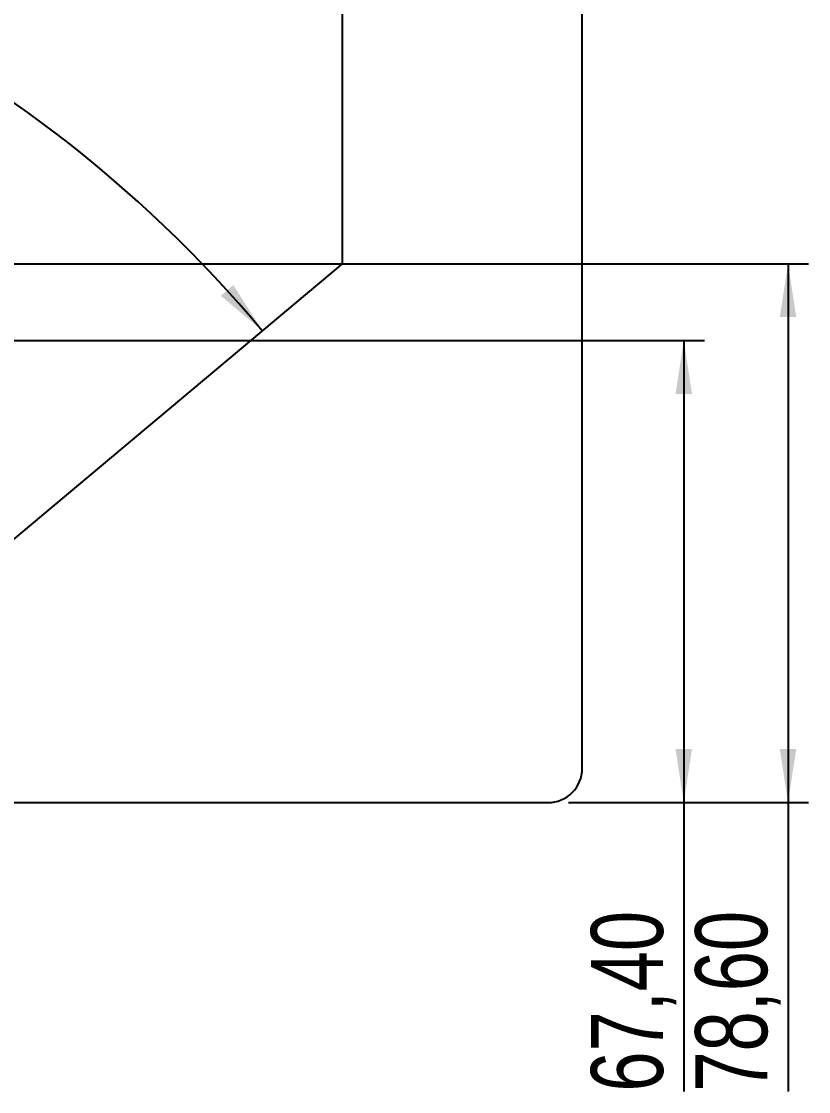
# Model space of a CAD drawing. Header units: millimetres. Extents: x 10 to 411, y 8 to 288.
# Drawn here: x 163.6 to 201.9, y 130.4 to 182.4 of the extents above; entities that cross this region are included whole.
import ezdxf

# ---------------------------------------------------------------- set-up
doc = ezdxf.new("R2010")
doc.units = ezdxf.units.MM
doc.layers.add('DIMENSIONS', color=124, linetype='Continuous')
doc.styles.add('SLDTEXTSTYLE1', font='TXT', dxfattribs={"width": 0.75})
doc.dimstyles.new('SLDDIMSTYLE0', dxfattribs={"dimtxt": 3.5, "dimasz": 2.6, "dimexe": 0, "dimexo": 0.0625, "dimgap": 0.875, "dimtad": 1, "dimlfac": 3, "dimrnd": 1e-09, "dimzin": 12, "dimdsep": 46, "dimtxsty": 'SLDTEXTSTYLE1', "dimsah": 1, "dimcen": 0.09, "dimadec": 0, "dimazin": 3, "dimtfac": 1, "dimtofl": 0, "dimtmove": 0, "dimatfit": 3, "dimfxl": 1, "dimfrac": 2, "dimtolj": 1, "dimtzin": 12, "dimarcsym": 0})
doc.dimstyles.new('SLDDIMSTYLE4', dxfattribs={"dimtxt": 3.5, "dimasz": 2.6, "dimexe": 0, "dimexo": 0.0625, "dimgap": 0.875, "dimtad": 1, "dimdec": 4, "dimlfac": 3, "dimzin": 12, "dimdsep": 46, "dimtxsty": 'SLDTEXTSTYLE1', "dimsah": 1, "dimcen": 0.09, "dimazin": 3, "dimtfac": 1, "dimtofl": 0, "dimtmove": 0, "dimatfit": 3, "dimfxl": 1, "dimfrac": 2, "dimtolj": 1, "dimtzin": 12, "dimarcsym": 0})

# ---------------------------------------------------------------- blocks, each defined once
blk = doc.blocks.new('_D_6')
at = {"layer": 'DIMENSIONS'}
blk.add_arc((126.9, 126.78), 63.224, 39.97854, 140.02146, dxfattribs=at)
for points in [[(78.452, 167.402), (80.464, 169.096), (79.862, 169.623)], [(175.348, 167.402), (173.938, 169.623), (173.336, 169.096)]]:
    blk.add_solid(points, dxfattribs=at)
at = {"layer": 'DIMENSIONS', "insert": (118.855, 194.516), "char_height": 3.5, "attachment_point": 1, "style": 'SLDTEXTSTYLE1'}
blk.add_mtext('100,04°', dxfattribs=at)
blk = doc.blocks.new('_D_7')
at = {"layer": 'DIMENSIONS'}
for p, q in [((75.567, 170.66), (201.9, 170.66)), ((200.9, 170.66), (200.9, 144.46)), ((190.233, 144.46), (201.9, 144.46)), ((200.9, 144.46), (200.9, 130.409))]:
    blk.add_line(p, q, dxfattribs=at)
for points in [[(200.9, 170.66), (200.5, 168.06), (201.3, 168.06)], [(200.9, 144.46), (201.3, 147.06), (200.5, 147.06)]]:
    blk.add_solid(points, dxfattribs=at)
at = {"layer": 'DIMENSIONS', "insert": (196.388, 130.409), "char_height": 3.5, "attachment_point": 1, "rotation": 90, "style": 'SLDTEXTSTYLE1'}
blk.add_mtext('78,60', dxfattribs=at)
blk = doc.blocks.new('_D_9')
at = {"layer": 'DIMENSIONS'}
for p, q in [((132.8, 166.926), (196.833, 166.926)), ((195.833, 166.926), (195.833, 144.46)), ((190.233, 144.46), (196.833, 144.46)), ((195.833, 144.46), (195.833, 130.409))]:
    blk.add_line(p, q, dxfattribs=at)
for points in [[(195.833, 166.926), (195.433, 164.326), (196.233, 164.326)], [(195.833, 144.46), (196.233, 147.06), (195.433, 147.06)]]:
    blk.add_solid(points, dxfattribs=at)
at = {"layer": 'DIMENSIONS', "insert": (191.321, 130.409), "char_height": 3.5, "attachment_point": 1, "rotation": 90, "style": 'SLDTEXTSTYLE1'}
blk.add_mtext('67,40', dxfattribs=at)

msp = doc.modelspace()

# ---------------------------------------------------------------- linework, layer by layer
at = {"color": 7, "linetype": 'Continuous', "lineweight": 25}
for p, q in [((179.23319, 232.793053), (179.23319, 170.659719)), ((190.899857, 146.126386), (190.899857, 232.793053)), ((179.23319, 170.659719), (161.899857, 156.126386)), ((64.566524, 144.459719), (189.23319, 144.459719))]:
    msp.add_line(p, q, dxfattribs=at)
msp.add_arc((189.23319, 146.126386), 1.666667, 270, 0, dxfattribs=at)

# ---------------------------------------------------------------- dimensions: what is measured, and where the dimension line sits
at = {"layer": 'DIMENSIONS'}
dim = msp.add_angular_dim_2l(base=(126.899857, 190.004679), line1=((161.899857, 156.126386), (179.23319, 170.659719)), line2=((74.566524, 170.659719), (91.899857, 156.126386)), dimstyle='SLDDIMSTYLE4', dxfattribs=at)
dim.commit()
dim.dimension.update_dxf_attribs({"geometry": '_D_6', "text_midpoint": (126.899857, 190.004679), "dimtype": 162})
for base, p1, picture, middle in [((200.899857, 144.459719), (74.566524, 170.659719), '_D_7', (200.899857, 136.228074)), ((195.832964, 144.459719), (131.799857, 166.926386), '_D_9', (195.832964, 136.228074))]:
    dim = msp.add_linear_dim(base=base, p1=p1, p2=(189.23319, 144.459719), angle=90, dimstyle='SLDDIMSTYLE0', dxfattribs=at)
    dim.commit()
    dim.dimension.update_dxf_attribs({"geometry": picture, "text_midpoint": middle, "dimtype": 160})

doc.saveas('drawing.dxf')
